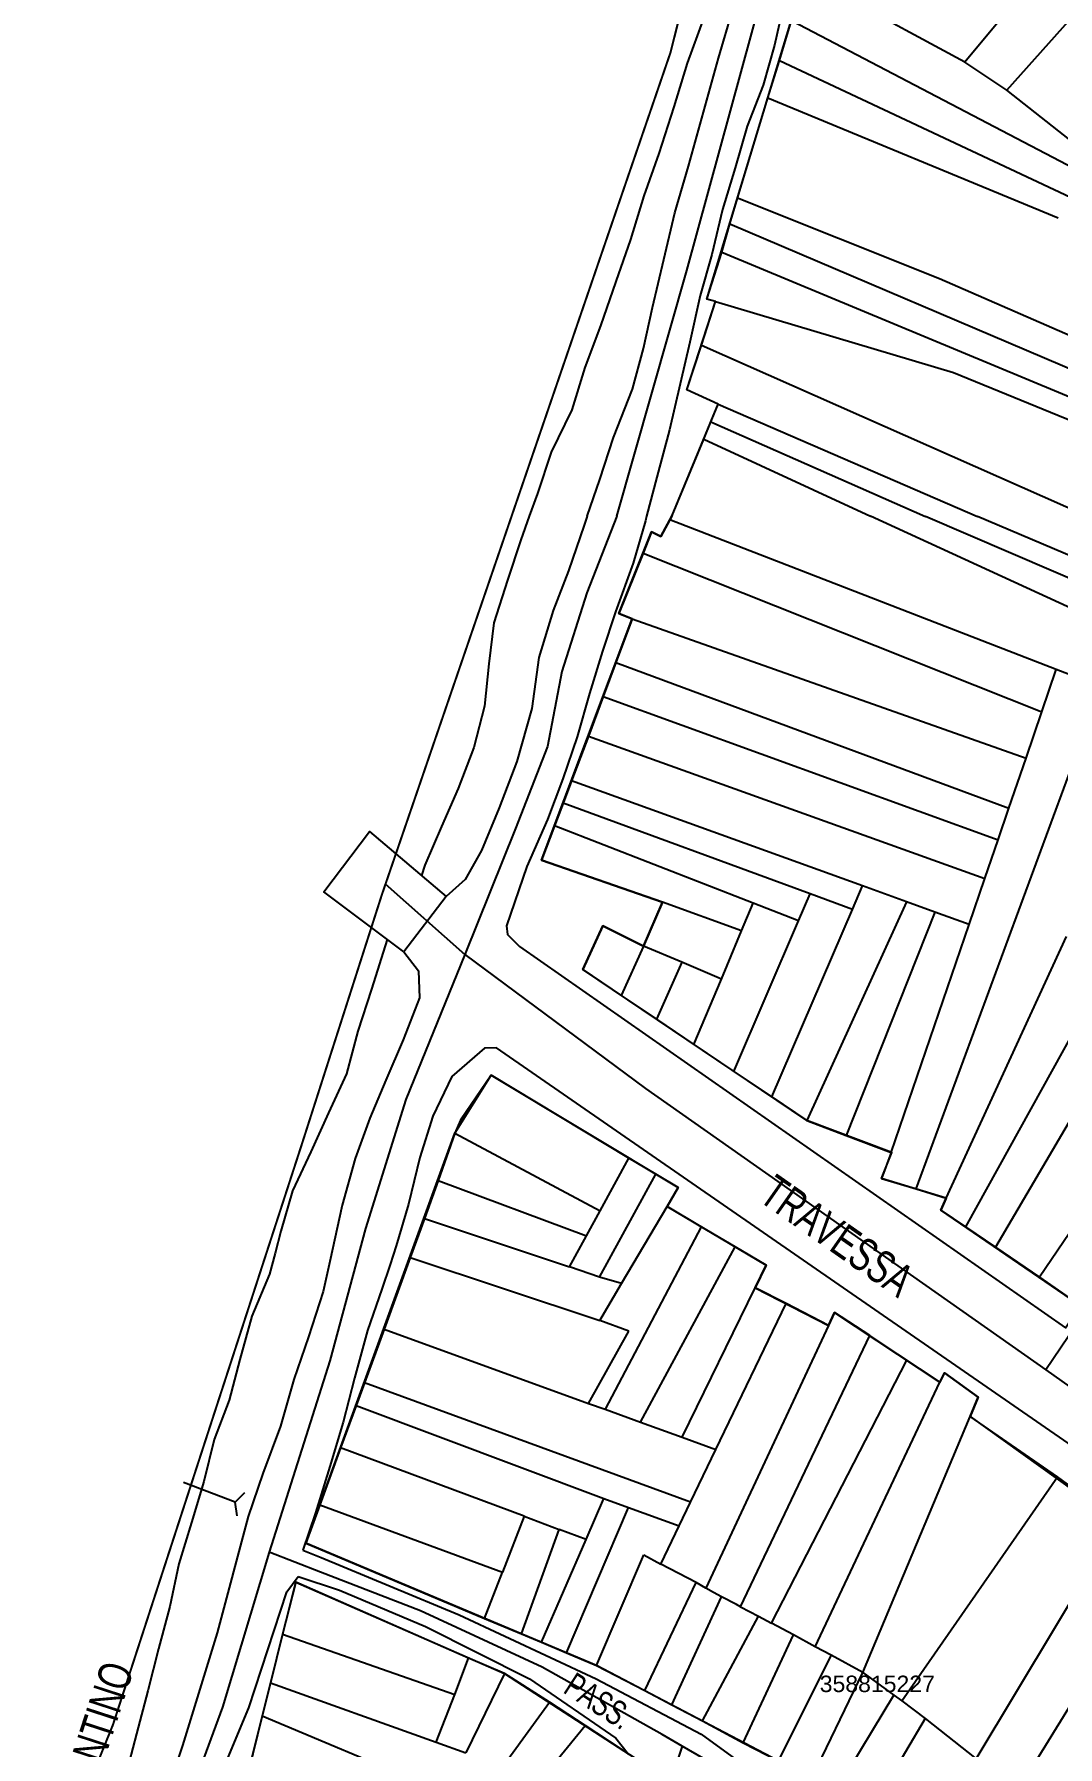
# Model space of a CAD drawing. Extents: x 201512 to 203323, y 4836571 to 4838029.
# Drawn here: x 201773.4 to 201897.6, y 4837444.5 to 4837652.4 of the extents above; entities that cross this region are included whole.
import ezdxf

# ---------------------------------------------------------------- set-up
doc = ezdxf.new("R2010")
doc.units = 0
doc.header["$LTSCALE"] = 1.5
doc.header["$MEASUREMENT"] = 0
for name, color, linetype in [('CD-MALHA-LOTES', 40, 'CONTINUOUS'), ('CD_TXT_QUADRA', 7, 'CONTINUOUS'), ('HD-CANAIS', 7, 'CONTINUOUS'), ('HD-TXT-CANAIS', 7, 'CONTINUOUS'), ('LM-LIM-SETOR-FISCAL', 7, 'CONTINUOUS'), ('RU-QUADRAS', 6, 'CONTINUOUS'), ('SV-EIXO-RUA-N-PAV', 6, 'CONTINUOUS'), ('SV-EIXO-RUA-PAV', 20, 'CONTINUOUS'), ('SV-ESTIVAS', 7, 'CONTINUOUS'), ('SV-PONTE-BUEIRO', 249, 'CONTINUOUS'), ('SV-RUA-NAO-PAV-S-GUIA-C-GUIA', 7, 'CONTINUOUS'), ('SV-RUA-PAVIM-S-GUIA-C-GUIA', 7, 'CONTINUOUS'), ('SV-TXT-RUA-N-PAV-S-GUIA-C-GUIA', 7, 'CONTINUOUS'), ('SV-TXT-RUA-PAV-S-GUIA-C-GUIA', 7, 'CONTINUOUS')]:
    doc.layers.add(name, color=color, linetype=linetype)
doc.styles.add('3588-15-2D_TXT$0$ARIAL', font='arial.ttf')
doc.styles.add('ARIAL', font='arial.ttf')
doc.styles.add('MONOTXT', font='arial.ttf', dxfattribs={"height": 0.2})
doc.linetypes.add('Limite', pattern='A,20,-3,[130,ltypeshp.shx,S=6.35,R=0,X=0,Y=0],-3,20', length=46)

# ---------------------------------------------------------------- blocks, each defined once
blk = doc.blocks.new('COD045', base_point=(201519.89, 4838593.29))
at = {"layer": 'SV-ESTIVAS'}
blk.add_lwpolyline([(201520.638538, 4838591.792924), (201519.89, 4838593.29), (201520.638538, 4838594.792924)], dxfattribs=at)

msp = doc.modelspace()

# ---------------------------------------------------------------- linework, layer by layer
at = {"layer": 'CD-MALHA-LOTES', "linetype": 'Continuous'}
for p, q in [((201891.45, 4837645.65), (201925.77, 4837683.98)), ((201886.35, 4837649.05), (201866.95, 4837659.55)), ((201891.59, 4837655.32), (201886.35, 4837649.05)), ((201863.88, 4837649.26), (201865.31, 4837654.12)), ((201865.31, 4837654.12), (201902.34, 4837634.75)), ((201862.46, 4837644.71), (201863.88, 4837649.26)), ((201863.88, 4837649.26), (201899.89, 4837632.32)), ((201891.45, 4837645.65), (201886.35, 4837649.05)), ((201858.77, 4837632.54), (201862.46, 4837644.71)), ((201862.46, 4837644.71), (201897.69, 4837630.14)), ((201900.44, 4837638.55), (201891.45, 4837645.65)), ((201857.83, 4837629.41), (201858.77, 4837632.54)), ((201883.31, 4837622.73), (201858.77, 4837632.54)), ((201856.85, 4837625.97), (201857.83, 4837629.41)), ((201857.83, 4837629.41), (201941.24, 4837593.93)), ((201855.06, 4837620.28), (201856.85, 4837625.97)), ((201856.85, 4837625.97), (201933.85, 4837593.93)), ((201918.66, 4837607.33), (201883.31, 4837622.73)), ((201854.38, 4837614.68), (201856.11, 4837619.98)), ((201856.11, 4837619.98), (201855.06, 4837620.28)), ((201856.11, 4837619.98), (201885.01, 4837611.38)), ((201852.62, 4837609.28), (201854.38, 4837614.68)), ((201854.38, 4837614.68), (201901.46, 4837593.84)), ((201885.01, 4837611.38), (201921.95, 4837596.23)), ((201856.44, 4837607.52), (201852.62, 4837609.28)), ((201855.55, 4837605.37), (201856.44, 4837607.52)), ((201856.44, 4837607.52), (201887.9, 4837593.89)), ((201854.68, 4837603.26), (201855.55, 4837605.37)), ((201855.55, 4837605.37), (201881.61, 4837593.89)), ((201850.85, 4837593.99), (201854.68, 4837603.26)), ((201854.68, 4837603.26), (201874.93, 4837593.92)), ((201850.85, 4837593.99), (201850.57, 4837593.49)), ((201910.03, 4837577.76), (201874.93, 4837593.92)), ((201911.92, 4837580.84), (201881.61, 4837593.89)), ((201913.38, 4837583.08), (201887.9, 4837593.89)), ((201848.34, 4837592.02), (201847.3, 4837589.42)), ((201849.46, 4837591.46), (201848.34, 4837592.02)), ((201850.57, 4837593.49), (201849.46, 4837591.46)), ((201897.45, 4837575.33), (201850.57, 4837593.49)), ((201847.3, 4837589.42), (201844.36, 4837582.1)), ((201847.3, 4837589.42), (201895.71, 4837570.18)), ((201846, 4837581.45), (201844.01, 4837576.15)), ((201844.36, 4837582.1), (201846, 4837581.45)), ((201846, 4837581.45), (201893.8, 4837564.56)), ((201844.01, 4837576.15), (201842.46, 4837572.04)), ((201844.01, 4837576.15), (201891.72, 4837558.48)), ((201895.71, 4837570.18), (201897.45, 4837575.33)), ((201902.92, 4837573.21), (201897.45, 4837575.33)), ((201880.45, 4837512.26), (201902.92, 4837573.21)), ((201842.46, 4837572.04), (201840.66, 4837567.22)), ((201842.46, 4837572.04), (201890.4, 4837554.62)), ((201893.8, 4837564.56), (201895.71, 4837570.18)), ((201840.66, 4837567.22), (201838.61, 4837561.8)), ((201840.66, 4837567.22), (201888.8, 4837549.95)), ((201891.72, 4837558.48), (201893.8, 4837564.56)), ((201838.61, 4837561.8), (201837.6, 4837559.1)), ((201873.95, 4837549.04), (201838.61, 4837561.8)), ((201837.6, 4837559.1), (201836.55, 4837556.32)), ((201867.59, 4837548.06), (201837.6, 4837559.1)), ((201890.4, 4837554.62), (201891.72, 4837558.48)), ((201836.55, 4837556.32), (201834.99, 4837552.16)), ((201860.67, 4837546.94), (201836.55, 4837556.32)), ((201888.8, 4837549.95), (201890.4, 4837554.62)), ((201834.99, 4837552.16), (201849.66, 4837547.06)), ((201872.72, 4837546.17), (201873.95, 4837549.04)), ((201879.28, 4837547.11), (201873.95, 4837549.04)), ((201886.89, 4837544.36), (201888.8, 4837549.95)), ((201849.66, 4837547.06), (201847.35, 4837541.74)), ((201859.26, 4837543.6), (201849.66, 4837547.06)), ((201859.26, 4837543.6), (201860.67, 4837546.94)), ((201866.19, 4837544.8), (201860.67, 4837546.94)), ((201862.94, 4837523.42), (201872.72, 4837546.17)), ((201866.19, 4837544.8), (201867.59, 4837548.06)), ((201879.28, 4837547.11), (201867.18, 4837520.56)), ((201872.72, 4837546.17), (201867.59, 4837548.06)), ((201882.73, 4837545.86), (201879.28, 4837547.11)), ((201842.43, 4837544.19), (201839.98, 4837538.9)), ((201847.35, 4837541.74), (201842.43, 4837544.19)), ((201858.34, 4837526.52), (201866.19, 4837544.8)), ((201882.73, 4837545.86), (201871.95, 4837518.75)), ((201877.43, 4837516.68), (201886.89, 4837544.36)), ((201886.89, 4837544.36), (201882.73, 4837545.86)), ((201857.5, 4837539.38), (201859.26, 4837543.6)), ((201884.12, 4837511.14), (201898.72, 4837542.88)), ((201847.35, 4837541.74), (201844.66, 4837535.74)), ((201852.02, 4837539.76), (201847.35, 4837541.74)), ((201839.98, 4837538.9), (201844.66, 4837535.74)), ((201852.02, 4837539.76), (201848.93, 4837532.87)), ((201856.81, 4837537.73), (201852.02, 4837539.76)), ((201856.81, 4837537.73), (201857.5, 4837539.38)), ((201904.01, 4837539.4), (201886.47, 4837507.65)), ((201844.66, 4837535.74), (201848.93, 4837532.87)), ((201853.48, 4837529.8), (201856.81, 4837537.73)), ((201908.45, 4837536.47), (201890.08, 4837505.17)), ((201848.93, 4837532.87), (201853.48, 4837529.8)), ((201853.48, 4837529.8), (201858.34, 4837526.52)), ((201828.88, 4837526.05), (201825.12, 4837520.6)), ((201845.57, 4837515.99), (201828.88, 4837526.05)), ((201858.34, 4837526.52), (201862.94, 4837523.42)), ((201862.94, 4837523.42), (201867.18, 4837520.56)), ((201825.12, 4837520.6), (201824.43, 4837519)), ((201867.18, 4837520.56), (201871.95, 4837518.75)), ((201824.43, 4837519), (201822.44, 4837513.28)), ((201824.43, 4837519), (201842.08, 4837509.59)), ((201871.95, 4837518.75), (201877.43, 4837516.68)), ((201842.08, 4837509.59), (201845.57, 4837515.99)), ((201848.86, 4837514.04), (201845.57, 4837515.99)), ((201877.43, 4837516.68), (201876.27, 4837513.5)), ((201822.44, 4837513.28), (201820.76, 4837508.67)), ((201822.44, 4837513.28), (201840.44, 4837506.57)), ((201842, 4837501.55), (201848.86, 4837514.04)), ((201851.57, 4837512.41), (201848.86, 4837514.04)), ((201876.27, 4837513.5), (201880.45, 4837512.26)), ((201850.23, 4837510.13), (201851.57, 4837512.41)), ((201880.45, 4837512.26), (201884.12, 4837511.14)), ((201884.12, 4837511.14), (201883.44, 4837509.65)), ((201901.96, 4837511.13), (201895.43, 4837501.52)), ((201820.76, 4837508.67), (201819.03, 4837503.92)), ((201820.76, 4837508.67), (201838.39, 4837502.81)), ((201840.44, 4837506.57), (201842.08, 4837509.59)), ((201844.69, 4837500.76), (201850.23, 4837510.13)), ((201854.37, 4837507.63), (201850.23, 4837510.13)), ((201883.44, 4837509.65), (201886.47, 4837507.65)), ((201838.39, 4837502.81), (201840.44, 4837506.57)), ((201854.37, 4837507.63), (201842.69, 4837485.51)), ((201858.5, 4837505.22), (201854.37, 4837507.63)), ((201886.47, 4837507.65), (201890.08, 4837505.17)), ((201846.99, 4837483.93), (201858.5, 4837505.22)), ((201862.25, 4837502.99), (201858.5, 4837505.22)), ((201890.08, 4837505.17), (201895.43, 4837501.52)), ((201819.03, 4837503.92), (201815.85, 4837495.23)), ((201819.03, 4837503.92), (201842.05, 4837496.28)), ((201842, 4837501.55), (201838.39, 4837502.81)), ((201860.91, 4837500.26), (201862.25, 4837502.99)), ((201844.69, 4837500.76), (201842, 4837501.55)), ((201842.05, 4837496.28), (201844.69, 4837500.76)), ((201895.43, 4837501.52), (201900.08, 4837498.3)), ((201852.05, 4837482.1), (201860.91, 4837500.26)), ((201856.15, 4837480.62), (201864.68, 4837498.32)), ((201864.68, 4837498.32), (201860.91, 4837500.26)), ((201869.81, 4837495.65), (201864.68, 4837498.32)), ((201845.56, 4837494.97), (201842.05, 4837496.28)), ((201870.56, 4837497.26), (201869.81, 4837495.65)), ((201874.85, 4837494.44), (201870.56, 4837497.26)), ((201815.85, 4837495.23), (201813.47, 4837488.71)), ((201815.85, 4837495.23), (201840.68, 4837486.18)), ((201840.68, 4837486.18), (201845.56, 4837494.97)), ((201869.81, 4837495.65), (201854.94, 4837463.76)), ((201859.15, 4837461.51), (201874.85, 4837494.44)), ((201879.34, 4837491.47), (201874.85, 4837494.44)), ((201862.89, 4837459.54), (201879.34, 4837491.47)), ((201883.35, 4837488.77), (201879.34, 4837491.47)), ((201813.47, 4837488.71), (201812.46, 4837485.96)), ((201853.06, 4837474.2), (201813.47, 4837488.71)), ((201868.19, 4837456.65), (201883.35, 4837488.77)), ((201883.78, 4837489.68), (201883.35, 4837488.77)), ((201883.88, 4837489.91), (201883.78, 4837489.68)), ((201887.99, 4837486.97), (201883.88, 4837489.91)), ((201812.46, 4837485.96), (201810.58, 4837480.81)), ((201812.46, 4837485.96), (201842.56, 4837474.68)), ((201840.68, 4837486.18), (201842.69, 4837485.51)), ((201887.01, 4837484.62), (201887.99, 4837486.97)), ((201842.69, 4837485.51), (201846.99, 4837483.93)), ((201846.99, 4837483.93), (201852.05, 4837482.1)), ((201873.99, 4837453.55), (201887.01, 4837484.62)), ((201897.61, 4837477.31), (201887.01, 4837484.62)), ((201852.05, 4837482.1), (201856.15, 4837480.62)), ((201810.58, 4837480.81), (201808.05, 4837473.88)), ((201832.85, 4837472.51), (201810.58, 4837480.81)), ((201853.06, 4837474.2), (201856.15, 4837480.62)), ((201878.7, 4837450.11), (201897.61, 4837477.31)), ((201905.04, 4837471.85), (201897.61, 4837477.31)), ((201808.05, 4837473.88), (201806.36, 4837469.25)), ((201808.05, 4837473.88), (201830.23, 4837465.71)), ((201838, 4837455.93), (201845.55, 4837473.57)), ((201840.4, 4837469.7), (201842.56, 4837474.68)), ((201842.56, 4837474.68), (201845.55, 4837473.57)), ((201845.55, 4837473.57), (201851.67, 4837471.33)), ((201851.67, 4837471.33), (201853.06, 4837474.2)), ((201832.85, 4837472.51), (201830.23, 4837465.71)), ((201832.85, 4837472.51), (201837.1, 4837470.92)), ((201849.44, 4837466.7), (201851.67, 4837471.33)), ((201887.74, 4837443.06), (201905.04, 4837471.85)), ((201806.36, 4837469.25), (201828.06, 4837460.1)), ((201832.53, 4837458.23), (201837.1, 4837470.92)), ((201834.97, 4837457.21), (201840.4, 4837469.7)), ((201840.4, 4837469.7), (201837.1, 4837470.92)), ((201841.66, 4837454.39), (201847.39, 4837467.82)), ((201847.39, 4837467.82), (201849.44, 4837466.7)), ((201888.36, 4837431.96), (201910.46, 4837467.94)), ((201828.06, 4837460.1), (201830.23, 4837465.71)), ((201853.73, 4837464.45), (201849.44, 4837466.7)), ((201805.13, 4837464.51), (201803.54, 4837458.18)), ((201826.1, 4837455.29), (201805.13, 4837464.51)), ((201847.52, 4837451.34), (201853.73, 4837464.45)), ((201854.94, 4837463.76), (201853.73, 4837464.45)), ((201855.85, 4837463.27), (201854.94, 4837463.76)), ((201856.83, 4837462.73), (201855.85, 4837463.27)), ((201850.8, 4837449.61), (201856.83, 4837462.73)), ((201858.63, 4837461.79), (201856.83, 4837462.73)), ((201859.15, 4837461.51), (201858.63, 4837461.79)), ((201859.15, 4837461.51), (201861.32, 4837460.38)), ((201828.06, 4837460.1), (201832.53, 4837458.23)), ((201854.53, 4837447.66), (201861.32, 4837460.38)), ((201861.32, 4837460.38), (201862.89, 4837459.54)), ((201865.55, 4837458.1), (201862.89, 4837459.54)), ((201803.54, 4837458.18), (201802.07, 4837452.29)), ((201803.54, 4837458.18), (201824.43, 4837450.87)), ((201832.53, 4837458.23), (201834.97, 4837457.21)), ((201834.97, 4837457.21), (201838, 4837455.93)), ((201859.45, 4837445.01), (201865.55, 4837458.1)), ((201868.19, 4837456.65), (201865.55, 4837458.1)), ((201824.43, 4837450.87), (201826.1, 4837455.29)), ((201830.49, 4837453.43), (201826.1, 4837455.29)), ((201838, 4837455.93), (201841.66, 4837454.39)), ((201870.15, 4837455.64), (201863.69, 4837442.82)), ((201870.15, 4837455.64), (201868.19, 4837456.65)), ((201873.99, 4837453.55), (201870.15, 4837455.64)), ((201830.49, 4837453.43), (201825.78, 4837443.78)), ((201835.95, 4837449.92), (201830.49, 4837453.43)), ((201841.66, 4837454.39), (201847.52, 4837451.34)), ((201867.04, 4837439.14), (201873.99, 4837453.55)), ((201873.99, 4837453.55), (201877.75, 4837450.78)), ((201802.07, 4837452.29), (201801.07, 4837448.29)), ((201802.07, 4837452.29), (201822.18, 4837445.07)), ((201822.18, 4837445.07), (201824.43, 4837450.87)), ((201847.52, 4837451.34), (201850.8, 4837449.61)), ((201869.7, 4837437.49), (201877.75, 4837450.78)), ((201877.75, 4837450.78), (201878.7, 4837450.11)), ((201823.58, 4837433), (201835.95, 4837449.92)), ((201840.29, 4837447.09), (201835.95, 4837449.92)), ((201850.8, 4837449.61), (201854.53, 4837447.66)), ((201878.7, 4837450.11), (201881.57, 4837447.96)), ((201801.07, 4837448.29), (201799.34, 4837441.37)), ((201801.07, 4837448.29), (201823.31, 4837438.95)), ((201826.7, 4837430.61), (201840.29, 4837447.09)), ((201844.66, 4837444.25), (201840.29, 4837447.09)), ((201854.53, 4837447.66), (201859.45, 4837445.01)), ((201881.57, 4837447.96), (201872.62, 4837432.9)), ((201881.57, 4837447.96), (201887.74, 4837443.06)), ((201822.18, 4837445.07), (201825.78, 4837443.78)), ((201859.45, 4837445.01), (201863.69, 4837442.82))]:
    msp.add_line(p, q, dxfattribs=at)
at = {"layer": 'HD-CANAIS'}
for points in [[(201854.63, 4837654.34), (201852.65, 4837648.92), (201851.02, 4837643.61), (201849.2, 4837637.95), (201847.41, 4837632.83), (201845.78, 4837627.53), (201844, 4837622.41), (201842.12, 4837617.05), (201840.23, 4837611.98), (201838.65, 4837606.82), (201836.16, 4837601.69), (201834.47, 4837596.68), (201833.481501, 4837593.924183)], [(201833.482563, 4837593.924183), (201832.452991, 4837591.059271), (201830.860024, 4837586.152574), (201829.175169, 4837580.992662), (201828.583599, 4837576.015677), (201828.048288, 4837570.839996), (201826.757962, 4837565.842147), (201824.867114, 4837560.876461), (201822.815425, 4837556.256631), (201820.816822, 4837551.538199), (201820.407144, 4837550.285043)], [(201816.246764, 4837542.542246), (201814.348874, 4837536.517203), (201812.662432, 4837531.407338), (201811.278631, 4837526.206321), (201809.130294, 4837521.483418), (201806.981956, 4837516.760515), (201804.733797, 4837512.034631), (201803.340474, 4837507.133894), (201802.637019, 4837504.461452), (201801.95826, 4837501.882831), (201799.82103, 4837496.8096), (201798.338994, 4837491.555556), (201797.04708, 4837486.607754), (201795.249708, 4837481.845236), (201793.962556, 4837476.747293), (201792.472585, 4837471.743483), (201790.932702, 4837466.738182), (201789.848368, 4837461.546107), (201788.46298, 4837456.395137), (201787.175828, 4837451.297195), (201785.792026, 4837446.096178), (201784.454963, 4837440.996745)]]:
    msp.add_lwpolyline(points, dxfattribs=at)
at = {"layer": 'LM-LIM-SETOR-FISCAL', "linetype": 'Limite', "ltscale": 0.1}
msp.add_lwpolyline([(201773.511591, 4837423.953132, 0.25, 0.25, 0), (201782.944896, 4837447.19949, 0.25, 0.25, 0), (201805.85435, 4837517.612372, 0.25, 0.25, 0), (201815.594987, 4837547.980431, 0.25, 0.25, 0), (201850.626599, 4837650.195586, 0.25, 0.25, 0), (201857.0362, 4837675.605074, 0.25, 0.25, 0), (201890.056043, 4837771.538013, 0.25, 0.25, 0), (201911.552541, 4837842.745161, 0.25, 0.25, 0), (201923.3951, 4837882.591347, 0.25, 0.25, 0), (201929.828751, 4837902.321211, 0.25, 0.25, 0), (201930.123548, 4837903.38542, 0.25, 0.25, 0), (201987.467077, 4837857.482823, 0.25, 0.25, 0), (201995.754257, 4837866.614685, 0.25, 0.25, 0), (202004.161702, 4837877.385118, 0.25, 0.25, 0), (202024.156765, 4837898.223928, 0.25, 0.25, 0), (202054.6695, 4837916.912083, 0.25, 0.25, 0), (202052.941923, 4837941.498593, 0.25, 0.25, 0), (202062.353861, 4837943.851919, 0.25, 0.25, 0), (202081.651243, 4837946.922014, 0.25, 0.25, 0), (202117.152074, 4837955.48705, 0.25, 0.25, 0), (202132.727643, 4837962.81673, 0.25, 0.25, 0)], format="xyseb", dxfattribs=at)
at = {"layer": 'RU-QUADRAS', "color": 6, "linetype": 'Continuous'}
for points in [[(201900.08, 4837498.3), (201883.44, 4837509.65), (201884.12, 4837511.14), (201876.27, 4837513.5), (201877.49, 4837516.66), (201867.2, 4837520.55), (201839.98, 4837538.9), (201842.43, 4837544.19), (201847.35, 4837541.74), (201849.66, 4837547.06), (201834.99, 4837552.16), (201846, 4837581.45), (201844.36, 4837582.1), (201848.34, 4837592.02), (201849.46, 4837591.46), (201850.85, 4837593.99), (201856.44, 4837607.52), (201852.62, 4837609.28), (201856.11, 4837619.98), (201855.06, 4837620.28), (201881.64, 4837708.05)], [(201863.69, 4837442.82), (201841.66, 4837454.39), (201806.36, 4837469.25), (201824.43, 4837519), (201828.88, 4837526.05), (201851.57, 4837512.41), (201850.23, 4837510.13), (201862.25, 4837502.99), (201860.91, 4837500.26), (201869.81, 4837495.65), (201870.56, 4837497.26), (201883.35, 4837488.77), (201883.88, 4837489.91), (201887.99, 4837486.97), (201887.01, 4837484.61), (201931.19, 4837452.94), (201932.75, 4837455.22), (201963.13, 4837433.65)], [(201799.34, 4837441.37), (201805.13, 4837464.51), (201830.49, 4837453.43), (201849.34, 4837441.2)]]:
    msp.add_lwpolyline(points, dxfattribs=at)
at = {"layer": 'SV-EIXO-RUA-N-PAV'}
for points in [[(201930.563745, 4837384.612954), (201913.114131, 4837396.627443), (201895.594706, 4837410.051418), (201880.578056, 4837421.655192), (201871.704581, 4837430.073617), (201858.280606, 4837440.994817), (201852.043133, 4837444.605986), (201849.634656, 4837446.000367), (201835.073056, 4837454.191267), (201820.283931, 4837461.017017), (201808.128935, 4837465.736402), (201801.922429, 4837468.143007)], [(201852.043133, 4837444.605986), (201851.476497, 4837442.908214), (201849.499146, 4837440.189356), (201846.780289, 4837435.987486), (201855.554783, 4837428.572421), (201863.217017, 4837422.887537), (201868.924189, 4837418.955476)]]:
    msp.add_lwpolyline(points, dxfattribs=at)
at = {"layer": 'SV-EIXO-RUA-PAV'}
for p, q in [((201816.010851, 4837549.296612), (201825.674187, 4837540.721893)), ((201825.674187, 4837540.721893), (201847.590172, 4837524.437491)), ((201847.590172, 4837524.437491), (201896.203301, 4837490.27417)), ((201896.203301, 4837490.27417), (201927.800655, 4837467.878816))]:
    msp.add_line(p, q, dxfattribs=at)
for points in [[(201844.131161, 4837593.924091), (201852.6, 4837623.77), (201863.22, 4837662.56), (201874.93, 4837700.63), (201880.42, 4837717.1), (201887.01, 4837728.45)], [(201844.131161, 4837593.924091), (201840.483053, 4837584.614319), (201837.447882, 4837575.075208), (201835.713498, 4837565.969693), (201831.811134, 4837555.996986), (201825.674187, 4837540.721893), (201818.507785, 4837523.104487), (201813.600105, 4837507.43424), (201809.264145, 4837491.39119), (201801.922429, 4837468.143007), (201796.256267, 4837449.332383), (201790.185923, 4837432.855737)], [(201967.860551, 4837593.923024), (201941.050284, 4837556.221681), (201935.374289, 4837547.750224), (201912.470328, 4837514.33161), (201896.203301, 4837490.27417)]]:
    msp.add_lwpolyline(points, dxfattribs=at)
at = {"layer": 'SV-ESTIVAS'}
msp.add_lwpolyline([(201797.789997, 4837474.206586), (201791.491178, 4837476.612164)], dxfattribs=at)
at = {"layer": 'SV-PONTE-BUEIRO'}
msp.add_lwpolyline([(201818.252038, 4837541.042033), (201808.529299, 4837548.31594), (201814.092077, 4837555.645502), (201823.384657, 4837547.757622)], close=True, dxfattribs=at)
at = {"layer": 'SV-RUA-NAO-PAV-S-GUIA-C-GUIA'}
for points in [[(201805.99091, 4837468.397944), (201808.227097, 4837467.515449), (201824.967624, 4837460.522538), (201841.596406, 4837452.781962), (201854.340921, 4837446.0483), (201861.80617, 4837440.64203), (201875.553185, 4837427.699019), (201898.41353, 4837409.225317), (201918.287276, 4837394.792445), (201928.429989, 4837387.947611), (201929.508789, 4837389.779908)], [(201805.440815, 4837465.208994), (201810.464641, 4837463.535715), (201820.895737, 4837459.134396), (201833.495774, 4837452.752568), (201843.982922, 4837445.552926), (201845.552775, 4837443.631283)]]:
    msp.add_lwpolyline(points, dxfattribs=at)
at = {"layer": 'SV-RUA-PAVIM-S-GUIA-C-GUIA'}
for points in [[(201864.49, 4837656.49), (201863.27, 4837651.09), (201861.88, 4837646.24), (201859.94, 4837641.27), (201858.5, 4837636.22), (201856.96, 4837631.16), (201855.64, 4837625.71), (201854.25, 4837620.71), (201852.98, 4837615.06), (201851.8, 4837610.01), (201850.53, 4837604.41), (201848.96, 4837598.65), (201847.73, 4837593.92)], [(201840.52143, 4837593.924122), (201842.06, 4837598.36), (201843.7, 4837603.47), (201846.01, 4837609.35), (201847.35, 4837614.3), (201848.45, 4837619.24), (201849.81, 4837625.09), (201851.18, 4837630.74), (201852.8, 4837636.4), (201854.64, 4837642.97), (201856.48, 4837649.54), (201858.19, 4837655.45)], [(201840.517326, 4837593.924123), (201840.140032, 4837592.841717), (201838.268227, 4837587.27547), (201836.372619, 4837582.459924), (201834.655308, 4837576.748008), (201833.802355, 4837570.560959), (201831.957527, 4837564.143916), (201829.837752, 4837558.520171), (201827.703697, 4837553.346847), (201825.690722, 4837549.804124), (201823.384657, 4837547.757622)], [(201847.733988, 4837593.92406), (201847.583577, 4837593.345546), (201846.098537, 4837588.239813), (201843.938144, 4837582.309278), (201842.394183, 4837577.555766), (201840.810919, 4837572.397037), (201839.298969, 4837567.123711), (201837.56701, 4837562.051546), (201835.71134, 4837557.103093), (201833.206186, 4837551.381443), (201830.731959, 4837544.206186), (201830.85567, 4837543.154639), (201832.303215, 4837541.674178), (201898.609105, 4837495.379139), (201935.072285, 4837549.543435), (201966.624228, 4837593.922143), (201966.622875, 4837593.922143)], [(201818.252038, 4837541.042033), (201820.057688, 4837538.709502), (201820.162047, 4837535.454656), (201818.177857, 4837530.334316), (201816.08581, 4837525.461428), (201814.13548, 4837520.843294), (201812.344529, 4837515.929095), (201810.77732, 4837510.269621), (201809.556306, 4837504.720521), (201809.353504, 4837503.801142), (201808.46577, 4837499.776698), (201806.69248, 4837494.311679), (201804.911161, 4837489.097033), (201803.294038, 4837483.436098), (201801.129454, 4837477.709021), (201799.370556, 4837472.495869), (201795.583069, 4837458.361875), (201791.368209, 4837444.686888), (201786.119831, 4837428.8792), (201781.517818, 4837419.206384), (201778.942262, 4837414.399037), (201774.349515, 4837414.866981)], [(201962.503967, 4837433.999077), (201943.882309, 4837448.563194), (201923.710197, 4837463.100414), (201902.203507, 4837479.110273), (201875.954596, 4837497.253463), (201829.500399, 4837529.362503), (201828.052863, 4837529.320142), (201824.065794, 4837525.895443), (201821.772481, 4837521.066786), (201820.184401, 4837516.058281), (201818.816852, 4837510.404649), (201817.330207, 4837505.348991), (201816.587755, 4837503.089929), (201815.60041, 4837500.085731), (201813.862584, 4837495.072844), (201812.283626, 4837489.255848), (201810.880117, 4837483.934211), (201809.28655, 4837478.532164), (201807.532164, 4837472.918129), (201805.99091, 4837468.397944)], [(201924.557275, 4837386.506551), (201916.709662, 4837373.934649), (201901.305384, 4837354.581316), (201883.634899, 4837331.015498), (201880.585335, 4837327.86372), (201878.671725, 4837328.591552), (201869.094477, 4837334.828514), (201851.949753, 4837347.921966), (201835.213573, 4837361.558849), (201815.353162, 4837376.84076), (201801.630252, 4837388.134893), (201791.011961, 4837396.535409), (201780.153921, 4837405.588908), (201781.256253, 4837408.91951), (201786.541073, 4837420.680289), (201794.660024, 4837437.794075), (201799.440243, 4837449.262627), (201804.061294, 4837463.331214), (201805.440815, 4837465.208994)]]:
    msp.add_lwpolyline(points, dxfattribs=at)

# ---------------------------------------------------------------- block references
at = {"layer": 'SV-ESTIVAS', "rotation": 342}
msp.add_blockref('COD045', (201797.789997, 4837474.206586, 3.238403), dxfattribs=at)

# ---------------------------------------------------------------- texts
at = {"layer": 'CD_TXT_QUADRA', "color": 7, "linetype": 'Continuous', "style": 'MONOTXT'}
msp.add_text('358815227', height=2, dxfattribs=at).set_placement((201868.75, 4837451.16))
at = {"layer": 'HD-TXT-CANAIS', "style": 'ARIAL', "width": 0.7}
msp.add_text('QUINTINO', height=4, rotation=72, dxfattribs=at).set_placement((201779.612591, 4837435.778846))
at = {"layer": 'SV-TXT-RUA-N-PAV-S-GUIA-C-GUIA', "style": '3588-15-2D_TXT$0$ARIAL', "width": 0.7}
msp.add_text('PASS.', height=3, rotation=327.14961685, dxfattribs=at).set_placement((201837.463192, 4837451.171575))
at = {"layer": 'SV-TXT-RUA-PAV-S-GUIA-C-GUIA', "style": 'ARIAL', "width": 0.7}
msp.add_text('TRAVESSA', height=4, rotation=325, dxfattribs=at).set_placement((201861.180466, 4837510.898006))

doc.saveas('drawing.dxf')
